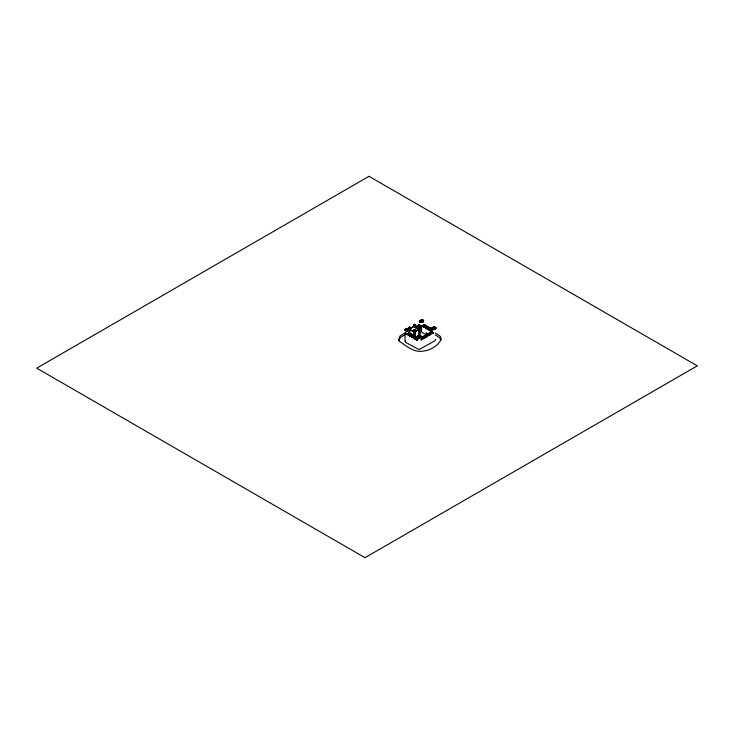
<?xml version="1.0" encoding="UTF-8"?>
<svg xmlns="http://www.w3.org/2000/svg" width="734" height="734" viewBox="0 0 734 734"><rect width="100%" height="100%" fill="white"/><g stroke="black" fill="none" stroke-linecap="round" stroke-linejoin="round"><path stroke-width="1.1" d="M434.592 326.951L434.409 327.722L434.73 327.336C436.501 328.584 433.216 330.318 432.574 328.575C433.693 327.226 437.069 326.969 435.051 328.832L435.739 328.236L435.216 328.19M434.097 326.942L434.06 327.713L433.601 327.015M406.856 330.3C407.425 331.19 406.957 329.382 406.801 331.062L406.508 330.291L405.489 330.814L405.737 329.97L405.489 330.814M407.159 328.401L406.746 328.768L407.159 328.401C407.012 328.887 404.7 330.869 406.186 330.227M406.801 331.062L408.214 330.227L407.205 330.695M418.527 337.668L419.077 337.356L418.077 338.025L418.151 337.172L418.077 338.025M421.536 322.116L421.041 322.098L422.527 322.354L423.298 321.464M421.894 319.886L422.389 319.896L421.894 319.886C420.665 322.556 419.279 320.951 420.6 322.455L421.243 321.776M419.426 337.31C420.408 338.053 419.215 336.42 419.527 338.053L419.077 337.796L420.775 337.475C419.609 333.869 416.215 339.071 417.958 337.466L417.444 337.649M422.041 322.052C423.087 321.685 421.481 321.464 422.041 322.492L421.591 322.226M432.454 329.355L432.693 328.511L432.454 329.355L433.143 328.777L433.271 329.594L433.812 328.841L434.739 329.401L434.812 328.557M435.271 333.098L439.675 335.796L440.62 336.878L441.116 339.273C437.372 347.329 427.766 351.586 419.132 351.347C411.591 350.797 405.443 345.338 399.397 341.292L398.764 339.493L400.03 335.952L405.975 332.3M399.168 339.585L400.663 337.245L405.975 334.181M432.354 327.593L432.821 327.731C432.069 327.08 431.656 329.098 432.574 328.575M435.216 328.63L435.849 328.382L435.822 327.658L435.29 327.786L435.849 328.382M407.654 328.41L407.774 329.236L408.471 328.648L408.737 329.309L408.223 329.493L408.095 328.493L407.654 328.85C406.269 328.52 409.811 330.511 407.553 330.153M408.324 329.236L408.902 329.41L408.324 329.236L408.26 330.08L408.902 329.85L408.343 329.878M435.675 339.328L435.161 340.677L419.022 349.595L405.489 342.292L405.397 340.961M409.187 327.336L408.902 333.089L406.801 334.3L409.407 332.961L409.902 333.245L408.875 333.676L410.902 333.823L410.37 334.539L409.875 333.842L410.398 333.539M419.811 321.831L419.903 320.813L420.371 321.721L419.811 321.831L420.353 321.52M420.435 320.868L419.793 321.107M423.078 320.923L423.637 320.896L422.83 321.776M417.389 336.374L417.921 336.429L417.389 336.374L417.297 337.392L417.839 336.64M421.013 336.75L420.481 336.695L421.013 336.75L420.775 337.475M406.306 331.052L406.508 330.291M422.389 319.896L422.188 320.666L420.912 320.088L420.839 320.942L420.912 320.088M419.674 335.787L420.316 335.988L419.876 335.466M418.527 338.108L418.729 337.346M433.271 329.594L433.464 328.832M405.737 329.97L405.737 330.41C404.673 331.263 404.893 328.447 405.865 329.181L405.397 329.043M405.618 330.025L405.049 330.052L405.865 329.181M408.792 329.694L408.214 330.667L408.26 329.639L408.792 330.135M420.435 321.308L419.903 321.253L420.142 320.538L420.839 320.501L420.142 320.538M423.298 321.905L423.472 320.354L422.995 321.575L423.527 321.63M432.821 327.731L432.124 327.869M408.095 328.493L407.453 328.731M420.6 322.015L420.224 322.299M422.389 320.345L423.206 320.143L423.472 320.795L422.188 320.226M420.6 322.455L421.243 322.217M420.316 335.548L420.958 336.365L420.444 336.548L420.692 335.704M432.821 329.502L433.143 328.777M432.354 328.034L433.06 327.997L433.115 327.144L432.693 328.951L432.179 329.144L432.014 328.162L432.574 328.126L432.014 328.162M434.812 329.006L435.501 328.951M432.693 331.025C430.142 332.392 434.959 332.759 433.152 333.199L432.115 332.878L432.721 332.53L433.152 333.199M405.397 329.483L406.168 328.603L406.407 329.309L406.654 328.465M422.527 322.354L422.83 321.327M417.618 336.099L418.086 336.677L417.618 336.099L418.325 336.062L417.389 336.823L417.921 336.429M420.316 336.897L420.004 337.915L420.077 337.071L420.775 337.034M417.967 339.53L417.279 340.347L416.774 339.649L417.297 339.347L416.774 340.062M435.409 327.19L434.987 327.887L435.033 327.043M409.187 327.447L409.572 327.116M409.288 327.171L410.324 327.41M412.948 326.758L412.609 327.089L413.637 326.355L413.921 324.602M413.921 324.712L414.591 324.116L415.059 324.676M409.095 327.575L410.609 327.575M413.829 324.841L415.343 324.841M410.233 327.245L410.132 327.841L410.609 327.685L410.132 327.667M414.967 324.511L414.875 325.107L415.343 324.951L414.875 324.933M409.572 327.667L410.233 327.896M414.306 324.933L414.967 325.162M409.471 327.896L410.801 327.392L410.801 329.227L409.847 329.639L413.802 331.869L414.591 331.419M414.205 325.162L415.536 324.657L415.536 327.933M423.206 320.143L422.509 320.281M408.471 329.089L408.031 329.346L408.471 328.648M423.206 320.584L422.766 320.831L422.839 319.987M410.545 328.144L410.884 327.951M410.701 328.236L411.572 327.548M411.233 327.887L412.26 327.153M412.609 327.089L411.921 327.355M410.701 328.373L413.802 326.447L413.297 326.557M413.802 326.584L416.095 327.226L415.582 326.804L414.976 327.153L415.416 327.814M410.196 329.97L410.545 330.172M416.178 326.456L417.224 326.364L416.618 327.116L416.178 326.456L416.618 327.116M417.38 325.758L418.426 325.667L417.82 326.428L417.38 325.758L417.82 326.428M418.591 325.061L419.628 324.969L419.022 325.731L418.591 325.061L419.022 325.731M415.407 326.969L415.086 326.447M415.416 327.401L416.178 326.869M416.618 326.703L417.38 326.171M417.82 326.015L418.591 325.474M419.022 325.318C420.041 325.446 422.931 325.914 424.142 324.868L424.637 325.153L423.61 325.171L424.142 324.456M410.884 330.373L411.728 330.539M417.655 328.309L418.16 328.557L416.279 327.52M416.288 327.905L416.894 327.97M416.728 328.566L417.93 327.878L417.49 327.208L418.096 326.859L418.563 327.685M418.692 326.52L419.729 326.419L418.692 326.52L419.224 327.19L418.692 326.933M419.894 325.823L420.931 325.722M416.784 327.621L416.095 327.364M412.077 330.74L412.416 330.942M416.288 328.318L417.123 327.96M417.49 327.621L419.509 328.006L420.077 327.281L419.701 327.896M417.49 327.208L418.527 327.116M419.132 326.768L419.729 326.419M413.637 335.401L413.921 330.071M413.921 330.181L414.591 329.584L415.059 330.144M417.472 328.025L416.784 327.759M418.756 327.786L419.041 327.116M419.224 327.006L419.793 327.41M413.829 330.309L415.343 330.309M418.527 327.529L420.077 327.575M419.729 326.832L420.334 326.07M420.931 326.135L423.059 325.648L422.032 326.079M408.324 334.576L407.297 334.585L408.324 334.163M408.875 333.264L409.407 332.961M412.26 331.162L413.104 331.337M414.967 329.979L414.875 330.575L415.343 330.41L414.875 330.401M408.875 333.676L409.407 333.374M419.894 327.171L419.609 327.667M423.61 325.171L424.142 324.868M414.114 330.291L414.967 330.63M419.041 327.667L419.509 328.006M422.032 325.667L423.059 325.648M423.61 324.758L424.637 324.74M414.205 330.63L415.536 330.126L415.536 337.759M418.94 327.896L420.27 327.392L420.252 336.401L420.692 336.144M413.453 331.539L413.802 331.869M418.343 328.713L418.848 328.814M422.536 325.951L423.059 326.061M407.801 334.878L409.324 334.732L408.792 335.456L409.324 334.732M422.536 326.364L424.059 326.226L423.527 326.942L424.059 326.226M424.61 325.327L425.637 325.318L425.114 326.034L424.61 325.327L425.637 325.318M418.655 327.447L418.692 329.043L418.16 328.557M408.297 335.163L409.324 335.144M409.875 334.254L410.398 333.952M415.591 331.062L415.939 330.86M416.279 330.667L416.628 330.465M416.967 330.401L417.316 330.071M417.655 329.869L418.004 329.667M418.343 329.612L418.848 329.364L418.848 336.227M423.032 326.658L424.059 326.639M424.61 325.74L425.142 325.024M409.875 333.842L410.902 333.823M418.692 329.272L414.976 331.786L415.251 331.401M415.059 331.548L418.848 329.364M408.792 335.456L410.315 335.31L409.792 336.025L410.315 335.31M410.875 334.42L411.893 334.401L411.37 335.117L410.875 334.42L411.893 334.401M423.527 326.942L425.059 326.804L424.527 327.52L425.059 326.804M425.61 325.905L426.637 325.887L426.105 326.612L425.61 325.905L426.637 325.887M409.297 335.741L410.315 335.722M410.875 334.832L411.398 334.108M424.032 327.236L425.059 327.217M425.61 326.318L426.133 325.602M409.792 336.025L411.315 335.888L410.792 336.603L411.315 335.888M411.866 334.988L412.893 334.979L412.37 335.695L411.866 334.988L412.893 334.979M424.527 327.52L426.05 327.382L425.527 328.098L426.05 327.382M426.61 326.483L427.628 326.465L427.105 327.18L426.61 326.483L427.628 326.465M410.288 336.319L411.315 336.3M411.866 335.401L412.398 334.686M425.032 327.804L426.05 327.795M426.61 326.896L427.133 326.18M410.792 336.603L412.224 336.411L411.701 337.126L412.224 336.411M412.866 335.566L413.893 335.548L413.37 336.273L412.866 335.566L413.893 335.548M425.527 328.098L427.05 327.951L426.527 328.676L427.05 327.951M427.601 327.061L428.628 327.043L428.106 327.759L427.601 327.061L428.628 327.043M411.288 336.888L412.224 336.823M412.866 335.979L413.398 335.264M426.023 328.382L427.05 328.364M427.601 327.474L428.133 326.758M412.196 337.007L412.719 336.695L413.205 337.392L411.701 337.126M414.893 336.539L414.361 336.842L413.866 336.144L415.884 336.704L415.361 337.42L414.866 336.722L415.389 336.42M426.527 328.676L428.05 328.529L427.518 329.245L428.05 328.529M428.601 327.639L429.629 327.621L429.106 328.337L428.601 327.639L429.629 327.621M412.196 337.42L413.205 337.392M413.866 336.557L414.389 335.842M427.023 328.96L428.05 328.942M428.601 328.052L429.133 327.327M414.306 338.025L413.288 338.044L414.306 337.612M427.518 329.245L429.051 329.107L428.518 329.823L429.051 329.107M429.601 328.208L430.629 328.199L430.096 328.915L429.601 328.208L430.629 328.199M414.866 337.135L415.389 336.833M428.023 329.538L428.546 328.823M429.601 328.621L430.124 327.905M414.866 336.722L415.884 336.704M413.783 338.328L415.306 338.19L414.783 338.906L415.306 338.19M415.857 337.291L416.884 337.282L416.361 337.998L415.857 337.291L416.884 337.282M428.518 329.823L430.041 329.685L429.518 330.401L430.041 329.685M430.601 328.786L431.62 328.768L431.097 329.493L430.601 328.786L431.62 328.768M414.279 338.622L415.306 338.603M415.857 337.704L416.389 336.989M430.601 329.199L431.124 328.483M415.279 338.787L416.306 338.769L415.774 339.484L415.279 338.787L416.306 338.769M417.352 338.576L416.857 337.869L417.38 337.567M417.71 337.869L418.151 337.172M430.014 330.272L431.041 330.263L430.519 330.979L430.014 330.272L431.041 330.263M431.592 329.364L432.097 330.061L431.592 329.364L432.124 329.061L432.62 329.759M416.857 338.282L417.38 337.979L416.884 337.695M431.592 329.777L432.62 329.346M415.774 339.484L417.297 339.347M430.519 330.979L432.042 330.832L431.509 331.548L432.042 330.832M416.279 339.769L417.297 339.759M431.014 331.263L432.042 331.245M421.188 337.677L422.224 337.585L421.619 338.346L421.188 337.677L421.619 338.346M422.389 336.979L423.426 336.888L422.821 337.649L422.389 336.979L422.821 337.649M423.591 336.291L424.628 336.19L424.023 336.952L423.591 336.291L424.023 336.952M424.793 335.594L425.83 335.502L425.234 336.255L424.793 335.594L425.234 336.255M425.234 335.842L427.803 333.86L428.234 334.521L427.638 334.869L427.197 334.209L427.638 334.869M428.399 333.511L429.445 333.419L428.839 334.172L428.399 333.511L428.839 334.172M429.601 332.814L430.647 332.722L430.041 333.484L429.601 332.814L430.041 333.484M430.812 332.126L431.849 332.025L431.243 332.786L430.812 332.126L431.243 332.786M421.619 337.934L422.389 337.392M422.821 337.236L423.591 336.704M424.023 336.539L424.793 336.007M425.995 335.31L427.197 334.621M427.638 334.456L428.399 333.924M428.839 333.759L429.601 333.227M430.041 333.071L430.812 332.539M431.243 332.374L432.014 331.841L431.509 331.548M426.436 335.566L427.032 335.218L426.601 334.548L427.032 335.218M421.288 339.126L422.325 339.035M422.49 338.438L423.527 338.337M423.692 337.741L424.738 337.64M424.903 337.044L425.94 336.952M427.142 336.255L426.105 336.759L429.546 334.869M427.738 336.319L427.307 335.658L428.344 335.557M430.748 334.172L429.711 334.676L431.95 333.475M426.105 336.759L426.702 336.007M429.711 334.676L430.317 333.915M432.115 332.878L433.152 332.786M421.729 339.383L421.123 340.145L420.958 339.594M422.325 339.447L422.931 338.686M423.527 338.75L424.133 337.989M424.738 338.053L425.335 337.301M425.94 337.365L426.537 337.016M429.546 335.282L430.152 334.933M431.95 333.887L432.555 333.126M412.673 337.273L413.205 336.979M413.866 336.144L414.893 336.126M406.407 328.869L405.746 328.795M417.967 335.851L417.967 336.291C420.215 336.071 419.142 334.034 419.325 327.832M435.409 327.639L435.675 327.401M435.179 328.043L435.675 327.85M419.958 321.648L420.472 321.455M419.958 322.088L420.472 321.896M408.737 328.86L408.031 328.905M417.444 337.209L417.958 337.025M420.564 336.934L421.123 336.906L420.958 335.915L420.481 337.135L421.013 337.19M423.619 320.611L422.958 320.547M423.068 321.171L423.637 321.336L422.958 320.987M405.076 330.337L405.618 329.584M408.324 329.676L408.737 329.309M420.545 336.291L421.105 336.181M420.545 336.732L421.123 336.906M432.032 328.887L432.592 328.777M434.262 329.089L433.757 329.603M435.299 327.979L435.822 327.658M417.839 337.08L417.297 337.392M434.592 327.401L433.363 327.85L433.344 327.392M419.077 337.796L417.71 337.429M432.124 328.309L432.656 328.364M405.168 329.318L405.7 329.373M420.142 320.978L420.6 321.116L420.481 320.29M408.095 329.841L408.554 329.979M408.095 330.282L408.554 330.419M420.224 321.859L420.921 322.162M432.693 327.346L433.115 327.144M424.637 325.153L425.142 325.437M425.637 325.731L426.133 326.015M426.637 326.3L427.133 326.593M427.628 326.878L428.133 327.171M428.628 327.456L429.133 327.74M429.629 328.034L430.124 328.318M430.629 328.612L431.124 328.896M431.62 329.181L432.124 329.474L432.179 328.704M430.041 330.098L429.546 329.392M431.041 330.676L430.546 329.97M423.032 326.245L423.527 326.529M424.032 326.823L424.527 327.107M425.032 327.392L425.527 327.685M426.023 327.97L426.527 328.263M427.023 328.548L427.518 328.832M428.023 329.126L428.518 329.41M429.023 329.694L429.518 329.988M431.014 330.851L431.509 331.135M429.518 330.401L430.014 330.685M419.628 325.382L419.187 324.722M431.849 332.438L431.409 331.777M418.426 326.079L417.985 325.41M430.647 333.135L430.207 332.465M413.637 324.657L414.774 325.272M417.224 326.777L416.784 326.107M429.445 333.832L429.005 333.163M415.251 326.924L418.692 329.043M428.234 334.521L427.803 333.86M425.83 335.915L425.399 335.245M408.902 327.392L410.04 328.006M413.637 330.126L414.774 330.74M424.628 336.603L424.188 335.943M423.426 337.301L422.986 336.64M422.224 337.998L421.784 337.328M405.746 329.236L406.168 328.603M417.967 336.291L418.389 335.658M410.902 334.236L411.398 334.521M411.893 334.814L412.398 335.099M412.893 335.392L413.398 335.677M413.893 335.961L414.389 336.255M415.884 337.117L416.389 337.401M416.857 337.869L417.352 338.163M416.306 339.181L415.802 338.475M407.297 334.172L407.801 334.465M408.297 334.75L408.792 335.043M409.297 335.328L409.792 335.612M410.288 335.906L410.792 336.19M413.288 337.631L413.783 337.915M414.279 338.209L414.783 338.493M416.279 339.356L416.774 339.649M407.297 334.585L405.049 333.291L405.049 341.53M412.673 337.686L413.288 338.044M414.783 338.906L415.279 339.2M435.271 334.979L439.675 337.686L440.951 340.356M434.739 329.401L434.51 328.704M420.004 337.915L419.775 337.209M398.764 339.493L399.397 341.292M434.262 329.538L434.17 328.795M422.041 322.492L421.949 321.74M427.94 333.933L426.353 332.658L426.188 334.777L421.536 332.089L421.536 325.795M435.179 327.603L435.161 329.199M421.591 321.786L421.536 322.556M420.921 321.721L421.041 322.547M419.077 337.356L419.022 338.117M414.591 325.098L414.591 327.043M414.591 330.566L414.591 335.952M409.847 327.832L409.902 333.658M407.856 330.016L407.783 330.86M407.205 330.254L407.306 330.997M369 176.307L36.7 368.156L365 557.693L697.3 365.844L369 176.307"/></g></svg>
